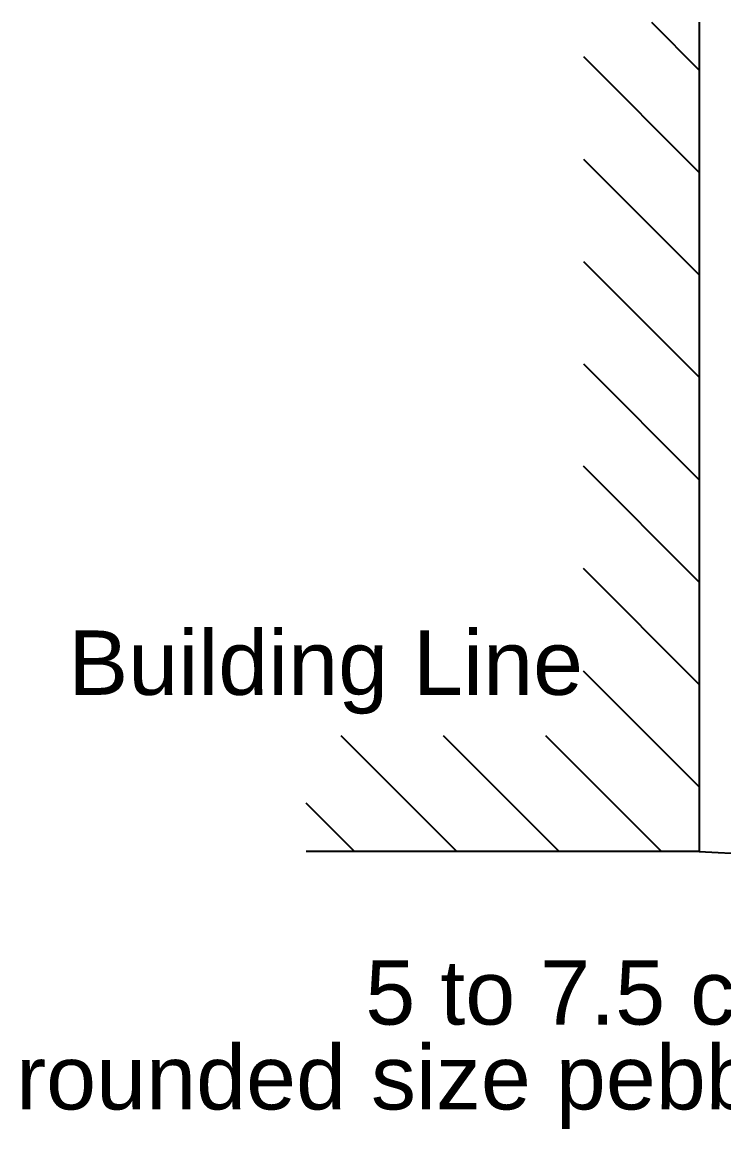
# Model space of a CAD drawing. Header units: metres. Extents: x 574 to 1032, y -195 to -67.
# Drawn here: x 818.16 to 829.04, y -141.09 to -123.93 of the extents above; entities that cross this region are included whole.
import ezdxf

# ---------------------------------------------------------------- set-up
doc = ezdxf.new("R2010")
doc.units = ezdxf.units.M
doc.header["$LTSCALE"] = 20
doc.header["$MEASUREMENT"] = 0
doc.styles.get("Standard").update_dxf_attribs({"font": 'arial.ttf'})

msp = doc.modelspace()

# ---------------------------------------------------------------- hatches: boundary and pattern name
at = {"ltscale": 7}
h = msp.add_hatch(dxfattribs=at)
h.set_pattern_fill('ANSI31', scale=8.982891, angle=90, style=0)
h.set_pattern_definition([(135, (-5188.3957, 3553.3056), (-0.79398289, -0.79398289), [])])
h.paths.add_polyline_path([(828.65925, -123.93068), (826.86268, -123.93068), (826.86268, -134.99736), (822.56069, -134.99736), (822.56069, -136.79394), (828.65925, -136.79394)])

# ---------------------------------------------------------------- linework, layer by layer
at = {"color": 7, "ltscale": 7}
for p, q in [((828.65925, -123.93068), (828.65925, -136.79394)), ((828.65925, -136.79394), (822.56069, -136.79394)), ((828.65925, -136.79394), (839.48707, -137.33533))]:
    msp.add_line(p, q, dxfattribs=at)

# ---------------------------------------------------------------- texts
for s, p in [('Building Line', (818.87257, -134.36326)), ('5 to 7.5 c.m.', (823.47891, -139.47703)), ('rounded size pebbles', (818.06366, -140.79291))]:
    msp.add_text(s, height=0.998099, dxfattribs=at).set_placement(p)

doc.saveas('drawing.dxf')
